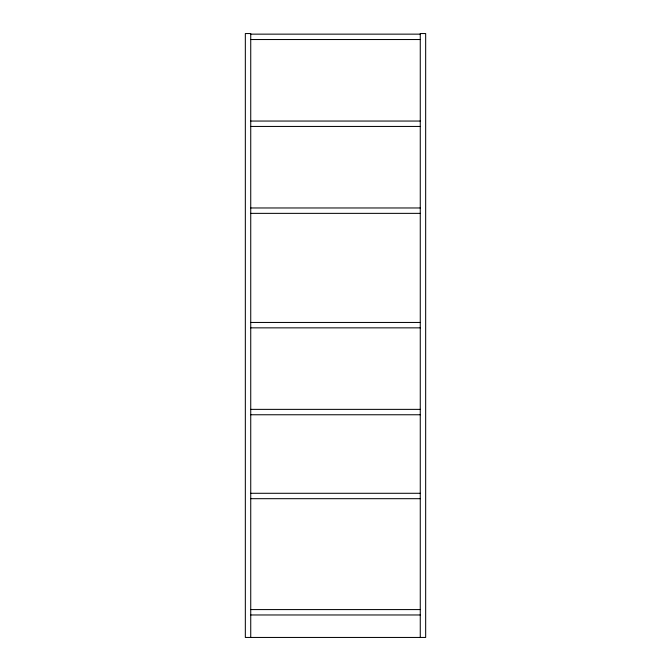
<?xml version="1.0" encoding="UTF-8"?>
<svg xmlns="http://www.w3.org/2000/svg" width="671" height="671" viewBox="0 0 671 671"><rect width="100%" height="100%" fill="white"/><g stroke="black" fill="none" stroke-linecap="round" stroke-linejoin="round"><path stroke-width="1.01" d="M250.736 34.146L420.264 34.146M250.736 39.53L420.264 39.53M250.736 121.048L420.264 121.048M250.736 126.442L420.264 126.442M250.736 207.968L420.264 207.968M250.736 213.361L420.264 213.361M250.736 322.457L420.264 322.457M250.736 327.851L420.264 327.851M250.736 409.369L420.264 409.369M250.736 414.762L420.264 414.762M250.736 493.286L420.264 493.286M250.736 498.687L420.264 498.687M250.736 609.578L420.264 609.578M250.736 614.971L420.264 614.971M420.264 637.45L420.264 33.55L425.666 33.55L425.666 637.45L245.334 637.45L245.334 33.55L250.736 33.55L250.736 637.45"/></g></svg>
